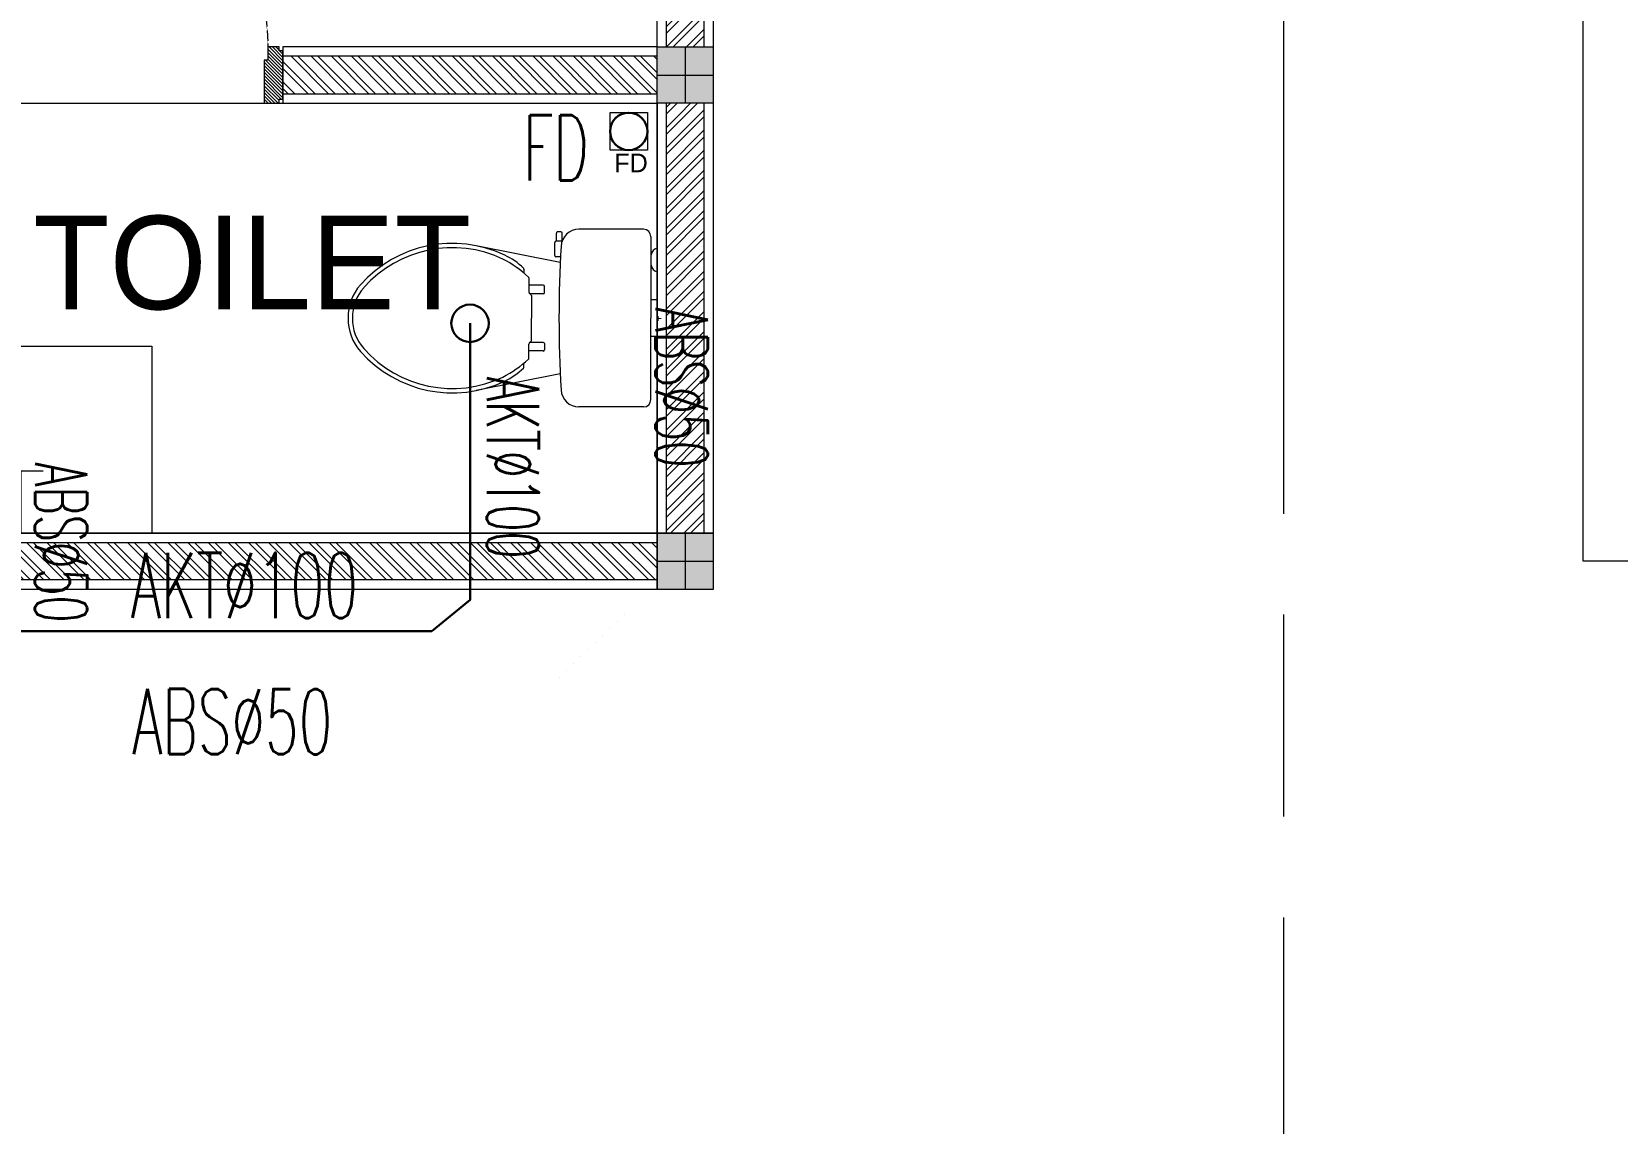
# Model space of a CAD drawing. Header units: millimetres. Extents: x -280308 to 6402717, y -14 to 2073074.
# Drawn here: x -19788 to -15551, y 485971 to 488889 of the extents above; entities that cross this region are included whole.
import ezdxf
from ezdxf.enums import TextEntityAlignment as Align

# ---------------------------------------------------------------- set-up
doc = ezdxf.new("R2010")
doc.units = ezdxf.units.MM
for name, pattern in [('ACAD_ISO03W100', [30, 12, -18]), ('ACAD_ISO08W100', [36, 24, -3, 6, -3]), ('DASHED2', [0.375, 0.25, -0.125]), ('Default', [0])]:
    doc.linetypes.add(name, pattern=pattern)
doc.layers.get('0').update_dxf_attribs({"lineweight": 0})
for name, color, linetype, lineweight, true_color in [('-P-ABK', 7, 'Continuous', 30, 0x05ffff), ('-P-AK', 7, 'Continuous', 30, 0xff0a0a), ('A-FILL-1', 7, 'Continuous', 0, 0x454545), ('P-AKT', 7, 'Continuous', 30, 0xfe0101)]:
    doc.layers.add(name, color=color, linetype=linetype, lineweight=lineweight, true_color=true_color)
for name, color, linetype, lineweight in [('_Door & Window', 1, 'Continuous', 0), ('A-ALINE-1', 91, 'Continuous', 20), ('A-ALINE-3', 111, 'Continuous', 15), ('A-ALINE-6', 117, 'Continuous', 9), ('A-ANNOTATION', 144, 'Continuous', 0), ('A-Furn', 250, 'Continuous', 0), ('A-FURN-EQPM', 177, 'Continuous', 0), ('I-FURN-EQPM', 175, 'Continuous', 0)]:
    doc.layers.add(name, color=color, linetype=linetype, lineweight=lineweight)
doc.layers.add('A-TEXT', color=254, linetype='Continuous')
doc.layers.add('Teks-PL', color=7, linetype='Default', true_color=0xff0a0a)
doc.styles.add('Annotative', font='arial.ttf', dxfattribs={"height": 1.25})
doc.styles.add('CENTURY', font='GOTHIC.TTF')
doc.styles.add('romans', font='BKANT.TTF')
doc.styles.add('RS', font='ROMANS.SHX', dxfattribs={"width": 0.8})
doc.styles.get("Standard").update_dxf_attribs({"font": 'arial.ttf'})
pattern_1 = [(135, (51.1804, 3e-10), (-4.490128, -4.490128), [])]

# ---------------------------------------------------------------- blocks, each defined once
blk = doc.blocks.new('A$Ccf87384a')
blk.add_wipeout([(-75, 75), (75, 75), (75, -75), (-75, -75)])
blk.add_wipeout([(-75, -75), (-75, 75), (75, 75), (75, -75)])
at = {"layer": 'A-FILL-1', "ltscale": 0.25}
h = blk.add_hatch(color=256, dxfattribs=at)
h.dxf.hatch_style = 1
h.paths.add_polyline_path([(-75, -75), (-75, 75), (75, 75), (75, -75)])
at = {"layer": 'A-ALINE-1'}
blk.add_lwpolyline([(-75, -75), (-75, 75), (75, 75), (75, -75)], close=True, dxfattribs=at)
at = {"layer": 'A-FILL-1', "ltscale": 0.25}
for p, q in [((0, 75), (0, -75)), ((-75, 0), (75, 0))]:
    blk.add_line(p, q, dxfattribs=at)
blk = doc.blocks.new('P180')
at = {"layer": 'A-Furn'}
h = blk.add_hatch(dxfattribs=at)
h.set_pattern_fill('ANSI31', color=256, scale=2, angle=450, style=0)
h.paths.add_polyline_path([(-30765.8, -2658.3), (-30755.8, -2658.3), (-30755.8, -2648.3), (-30625.8, -2648.3), (-30625.8, -2658.3), (-30615.8, -2658.3), (-30615.8, -2688.3), (-30650.8, -2688.3), (-30650.8, -2698.3), (-30765.8, -2698.3)])
h = blk.add_hatch(dxfattribs=at)
h.set_pattern_fill('ANSI31', color=256, scale=2, angle=450, style=0)
h.paths.add_polyline_path([(-30765.8, -3638.3), (-30755.8, -3638.3), (-30755.8, -3648.3), (-30625.8, -3648.3), (-30625.8, -3638.3), (-30615.8, -3638.3), (-30615.8, -3608.3), (-30650.8, -3608.3), (-30650.8, -3598.3), (-30765.8, -3598.3)])
h = blk.add_hatch(dxfattribs=at)
h.set_pattern_fill('ANSI31', color=256, scale=2, angle=450, style=0)
h.set_pattern_definition([(135, (51.1804, -604.547), (-4.490128, -4.490128), [])])
h.paths.add_polyline_path([(-30615.8, -3608.3), (-30505.8, -3608.3), (-30505.8, -3600.3), (-30515.8, -3600.3), (-30515.8, -3581.3), (-30505.8, -3581.3), (-30505.8, -3573.3), (-30615.8, -3573.3)])
h = blk.add_hatch(dxfattribs=at)
h.set_pattern_fill('ANSI31', color=256, scale=2, angle=450, style=0)
h.set_pattern_definition(pattern_1)
h.paths.add_polyline_path([(-29795.8, -3600.3), (-29795.8, -3581.3), (-30515.8, -3581.3), (-30515.8, -3600.3)])
h = blk.add_hatch(dxfattribs=at)
h.set_pattern_fill('ANSI31', color=256, scale=2, angle=450, style=0)
h.set_pattern_definition(pattern_1)
h.paths.add_polyline_path([(-29695.8, -3608.3), (-29805.8, -3608.3), (-29805.8, -3600.3), (-29795.8, -3600.3), (-29795.8, -3581.3), (-29805.8, -3581.3), (-29805.8, -3573.3), (-29695.8, -3573.3)])
at = {"layer": '_Door & Window'}
for points in [[(-30765.8, -2658.3), (-30755.8, -2658.3), (-30755.8, -2648.3), (-30625.8, -2648.3), (-30625.8, -2658.3), (-30615.8, -2658.3), (-30615.8, -2688.3), (-30650.8, -2688.3), (-30650.8, -2698.3), (-30765.8, -2698.3), (-30765.8, -2658.3)], [(-30765.8, -3638.3), (-30755.8, -3638.3), (-30755.8, -3648.3), (-30625.8, -3648.3), (-30625.8, -3638.3), (-30615.8, -3638.3), (-30615.8, -3608.3), (-30650.8, -3608.3), (-30650.8, -3598.3), (-30765.8, -3598.3), (-30765.8, -3638.3)], [(-30615.8, -3608.3), (-30505.8, -3608.3), (-30505.8, -3600.3), (-30515.8, -3600.3), (-30515.8, -3581.3), (-30505.8, -3581.3), (-30505.8, -3573.3), (-30615.8, -3573.3), (-30615.8, -3608.3)], [(-29695.8, -3608.3), (-29805.8, -3608.3), (-29805.8, -3600.3), (-29795.8, -3600.3), (-29795.8, -3581.3), (-29805.8, -3581.3), (-29805.8, -3573.3), (-29695.8, -3573.3), (-29695.8, -3608.3)]]:
    blk.add_lwpolyline(points, dxfattribs=at)
blk.add_lwpolyline([(-30615.8, -3608.3), (-30615.8, -3573.3), (-29695.8, -3573.3), (-29695.8, -3608.3)], close=True, dxfattribs=at)
at = {"layer": '_Door & Window', "linetype": 'ACAD_ISO03W100', "ltscale": 0.02}
blk.add_arc((-30640.5, -3634.6), 946.6, 3.7152, 88.5077, dxfattribs=at)
at = {"layer": 'A-Furn'}
blk.add_lwpolyline([(-29795.8, -3600.3), (-29795.8, -3581.3), (-30515.8, -3581.3), (-30515.8, -3600.3)], close=True, dxfattribs=at)
at = {"layer": 'Defpoints', "ltscale": 0.25, "insert": (-30585.6, -3496.2), "char_height": 30, "attachment_point": 1, "rotation": 270, "style": 'CENTURY'}
blk.add_mtext_dynamic_manual_height_columns('90', width=78.467, gutter_width=750, heights=[0], dxfattribs=at)
blk = doc.blocks.new('A$C286adef0')
at = {"layer": 'A-FILL-1', "ltscale": 0.25}
h = blk.add_hatch(dxfattribs=at)
h.set_pattern_fill('ANSI32', color=256, scale=4, angle=180)
h.set_pattern_definition([(225, (132600.964, -46118.705), (26.940768, -26.940768), []), (225, (132583.004, -46118.705), (26.940768, -26.940768), [])])
h.paths.add_polyline_path([(27922.8, -12897), (27922.8, -11447), (28022.8, -11447), (28022.8, -12897)])
at = {"layer": 'A-ALINE-3', "linetype": 'Continuous'}
blk.add_lwpolyline([(27922.8, -12897), (27922.8, -11447), (28022.8, -11447), (28022.8, -12897)], close=True, dxfattribs=at)
at = {"layer": 'A-ALINE-6'}
for points in [[(30372.8, -9972), (53622.8, -9972), (53622.8, -12972), (30372.8, -12972)], [(27897.8, -12897), (27897.8, -11447), (28047.8, -11447), (28047.8, -12897)]]:
    blk.add_lwpolyline(points, close=True, dxfattribs=at)
at = {"xscale": -1, "rotation": 270}
blk.add_blockref('P180', (29546.1, 19018.9), dxfattribs=at)
at = {"ltscale": 0.25}
for p in [(27972.8, -11672), (27972.8, -12972)]:
    blk.add_blockref('A$Ccf87384a', p, dxfattribs=at)
at = {"layer": 'A-FILL-1', "ltscale": 0.25}
h = blk.add_hatch(dxfattribs=at)
h.set_pattern_fill('ANSI32', color=256, scale=4, angle=270)
h.set_pattern_definition([(315, (59319.54, 92956.224), (26.940768, 26.940768), []), (315, (59319.54, 92938.263), (26.940768, 26.940768), [])])
h.paths.add_polyline_path([(26897.8, -11722), (27897.8, -11722), (27897.8, -11622), (26897.8, -11622)])
h = blk.add_hatch(dxfattribs=at)
h.set_pattern_fill('ANSI32', color=256, scale=4, angle=270)
h.set_pattern_definition([(315, (57319.543, 91656.224), (26.940768, 26.940768), []), (315, (57319.543, 91638.263), (26.940768, 26.940768), [])])
h.paths.add_polyline_path([(27897.8, -13022), (23447.8, -13022), (23447.8, -12922), (27897.8, -12922)])
at = {"layer": 'A-ALINE-3', "linetype": 'Continuous'}
for points in [[(26897.8, -11722), (27897.8, -11722), (27897.8, -11622), (26897.8, -11622)], [(27897.8, -13022), (23447.8, -13022), (23447.8, -12922), (27897.8, -12922)]]:
    blk.add_lwpolyline(points, close=True, dxfattribs=at)
at = {"layer": 'A-ALINE-6'}
for points in [[(26897.8, -11747), (27897.8, -11747), (27897.8, -11597), (26897.8, -11597)], [(25847.8, -11747), (27897.8, -11747), (27897.8, -12897), (25847.8, -12897)], [(27897.8, -13047), (23447.8, -13047), (23447.8, -12897), (27897.8, -12897)]]:
    blk.add_lwpolyline(points, close=True, dxfattribs=at)
blk = doc.blocks.new('*U552')
at = {"layer": 'A-ANNOTATION', "linetype": 'ACAD_ISO08W100', "ltscale": 0.25}
blk.add_lwpolyline([(0, -5), (0, -90.561)], dxfattribs=at)
at = {"layer": 'A-TEXT'}
blk.add_attdef('N', text='', height=0.9, dxfattribs=at).set_placement((0, 2.75), align=Align.MIDDLE_CENTER)
blk = doc.blocks.new('A$Cf37525da')
at = {"color": 124, "xscale": -360.0000000000001, "yscale": 360.0000000000001, "zscale": 360.0000000000001, "rotation": 180}
blk.add_blockref('*U552', (-38750, -25932.8), dxfattribs=at)
blk = doc.blocks.new('WASTAFEL 2')
at = {"color": 0, "linetype": 'ByBlock', "lineweight": -2, "ltscale": 0.25}
for p, q in [((48793.3, 63216.8), (48793.3, 63050.4)), ((48871.9, 63050.4), (48734.5, 63050.4))]:
    blk.add_line(p, q, dxfattribs=at)
blk.add_lwpolyline([(48443.3, 63216.8), (49143.3, 63216.8), (49143.3, 62716.8), (48443.3, 62716.8)], close=True, dxfattribs=at)
blk = doc.blocks.new('greg')
at = {"layer": 'I-FURN-EQPM', "ltscale": 1000}
for p, q in [((2016835.1, 1433823.2), (2017007.7, 1433823.2)), ((2016815.6, 1433803.7), (2016815.6, 1433585.7)), ((2017057.8, 1433734.4), (2017282.2, 1433779.2)), ((2017141.5, 1433693.1), (2017141.5, 1433655)), ((2017154.9, 1433716.9), (2017154.9, 1433706.2)), ((2017099.8, 1433653.7), (2017099.8, 1433670.4)), ((2017103.1, 1433673.6), (2017141.5, 1433673.6)), ((2017103.1, 1433650.5), (2017138.2, 1433650.5)), ((2017134.9, 1433645.9), (2017134.9, 1433585.7)), ((2017135.9, 1433648.3), (2017140.5, 1433652.7)), ((2016798.9, 1433634.9), (2016815.6, 1433634.9)), ((2016798.9, 1433536.4), (2016798.9, 1433634.9)), ((2016815.6, 1433367.6), (2016815.6, 1433585.7)), ((2017134.9, 1433525.4), (2017134.9, 1433585.7)), ((2016798.9, 1433536.4), (2016815.6, 1433536.4)), ((2017099.8, 1433517.6), (2017099.8, 1433501)), ((2017103.1, 1433520.9), (2017138.2, 1433520.9)), ((2017135.9, 1433523.1), (2017140.5, 1433518.7)), ((2017141.5, 1433478.2), (2017141.5, 1433516.3)), ((2017103.1, 1433497.7), (2017141.5, 1433497.7)), ((2016798.9, 1433461.8), (2016798.9, 1433398.7)), ((2016814.4, 1433443.8), (2016814.4, 1433416.7)), ((2016814.4, 1433441.1), (2016815.6, 1433441.1)), ((2017057.8, 1433436.9), (2017282.2, 1433392.2)), ((2017154.9, 1433454.4), (2017154.9, 1433465.1)), ((2016814.4, 1433419.4), (2016815.6, 1433419.4)), ((2017057.1, 1433421.9), (2017069.3, 1433421.9)), ((2017072.5, 1433418.6), (2017072.5, 1433383.6)), ((2016835.1, 1433348.2), (2017007.7, 1433348.2)), ((2017052.9, 1433380.3), (2017052.9, 1433358.4)), ((2017053, 1433380.4), (2017069.3, 1433380.4)), ((2017056.2, 1433355.2), (2017064.9, 1433355.2)), ((2017068.1, 1433380.4), (2017068.1, 1433358.4))]:
    blk.add_line(p, q, dxfattribs=at)
for centre, radius, start, end in [((2016835.1, 1433803.7), 19.4, 90, 180), ((2017007.7, 1433775.2), 48, 2.7365, 90), ((2013801.1, 1433585.7), 3260.1, 356.6267, 3.3733), ((2017346.2, 1433458.4), 327.1, 41.4237, 115.367), ((2017346.2, 1433458.4), 315.4, 41.4237, 115.367), ((2017360.3, 1433457.1), 322.9, 117.5155, 132.4037), ((2017287.3, 1433582.7), 189.5, 115.3845, 133.926), ((2017144.7, 1433693.1), 3.24, 132.4037, 180), ((2017158.1, 1433716.9), 3.24, 133.926, 180), ((2017103.1, 1433670.4), 3.24, 90, 180), ((2017103.1, 1433653.7), 3.24, 180, 270), ((2017138.2, 1433645.9), 3.24, 134.0485, 180), ((2017138.2, 1433655), 3.24, 314.0485, 0), ((2017496.1, 1433588.5), 116.9, 358.7172, 42.146), ((2017496.1, 1433588.5), 128.6, 358.7172, 42.146), ((2017496.1, 1433582.8), 116.9, 317.854, 1.2828), ((2017496.1, 1433582.8), 128.6, 317.854, 1.2828), ((2017103.1, 1433517.6), 3.24, 90, 180), ((2017138.2, 1433525.4), 3.24, 180, 225.9515), ((2017138.2, 1433516.3), 3.24, 0, 45.9515), ((2017103.1, 1433501), 3.24, 180, 270), ((2017144.7, 1433478.2), 3.24, 180, 227.5963), ((2017360.3, 1433714.3), 322.9, 227.5963, 242.4845), ((2017346.2, 1433712.9), 327.1, 244.633, 318.5763), ((2017346.2, 1433712.9), 315.4, 244.633, 318.5763), ((2016795.4, 1433443.2), 19, 1.9066, 79.3868), ((2017158.1, 1433454.4), 3.24, 180, 226.074), ((2017287.3, 1433588.6), 189.5, 226.074, 244.6155), ((2016795.4, 1433417.4), 19, 280.6132, 358.0934), ((2017007.7, 1433396.1), 48, 270, 357.2635), ((2017069.3, 1433418.6), 3.24, 0, 90), ((2017069.3, 1433383.6), 3.24, 270, 0), ((2016835.1, 1433367.6), 19.4, 180, 270), ((2017056.2, 1433358.4), 3.24, 180, 270), ((2017064.9, 1433358.4), 3.24, 270, 0)]:
    blk.add_arc(centre, radius, start, end, dxfattribs=at)
at = {"layer": 'I-FURN-EQPM', "ltscale": 1000, "style": 'romans'}
blk.add_text('+', height=19.4, dxfattribs=at).set_placement((2016786.8, 1433577.3))
blk = doc.blocks.new('A$C8aa274cb')
at = {"layer": 'A-FURN-EQPM', "linetype": 'ByBlock', "lineweight": -2, "ltscale": 0.25}
blk.add_lwpolyline([(-40825.9, -10400.7), (-40725.9, -10400.7), (-40725.9, -10500.7), (-40825.9, -10500.7)], close=True, dxfattribs=at)
at = {"color": 0, "linetype": 'ByBlock', "lineweight": -2, "rotation": 180}
blk.add_blockref('WASTAFEL 2', (6393.3, 51691.8), dxfattribs=at)
at = {"layer": 'A-Furn', "color": 0, "linetype": 'ByBlock', "lineweight": -2, "ltscale": 0.25, "rotation": 180}
blk.add_blockref('greg', (1976098.9, 1422635.7), dxfattribs=at)
blk = doc.blocks.new('3')
at = {"ltscale": 0.25}
blk.add_blockref('A$C286adef0', (-46014.9, 500445.2), dxfattribs=at)
blk.add_blockref('A$Cf37525da', (22307.9, 498773.3), dxfattribs=at)
at = {"layer": 'A-FURN-EQPM', "ltscale": 0.25}
blk.add_blockref('A$C8aa274cb', (22582.9, 499073.3), dxfattribs=at)
at = {"layer": 'A-TEXT', "ltscale": 0.25, "attachment_point": 1, "style": 'Annotative'}
for s, width, insert, char_height in [('\\pxqc;{\\fCentury Gothic|b0|i0|c0|p34;FD}', 222.958, (-18298.1, 488563.3), 50), ('\\pxqc;{\\fCentury Gothic|b0|i0|c0|p34;TOILET}', 5332.382, (-21865.7, 488396.9), 250)]:
    blk.add_mtext_dynamic_manual_height_columns(s, width=width, gutter_width=1670.6, heights=[0], dxfattribs=dict(at, insert=insert, char_height=char_height))

msp = doc.modelspace()

# ---------------------------------------------------------------- block references
msp.add_blockref('3', (0, 0))

# ---------------------------------------------------------------- next in the draw order: linework, layer by layer
at = {"layer": '-P-ABK', "linetype": 'DASHED2', "ltscale": 5, "const_width": 0.03, "flags": 128}
msp.add_lwpolyline([(-21979.5, 478846.5), (-21979.5, 487008.4), (-21810.8, 487152), (-18390.8, 487152), (-18193, 487340.8), (-18193, 488622.5)], dxfattribs=at)
at = {"layer": '-P-AK'}
for centre in [(-18193, 488622.5), (-18617.1, 488109.4)]:
    msp.add_circle(centre, 50, dxfattribs=at)
at = {"layer": 'P-AKT', "linetype": 'Continuous', "flags": 128}
msp.add_lwpolyline([(-22117.1, 478824.5), (-22117.1, 487095.3), (-21928.6, 487286.5), (-18719.5, 487286.5), (-18617.1, 487369.7), (-18617.1, 488109.4)], dxfattribs=at)

# ---------------------------------------------------------------- next in the draw order: texts
at = {"layer": 'Teks-PL', "extrusion": (3.68146e-05, 0.052336, 0.99863), "style": 'RS', "width": 0.6}
for s, p in [('FD', (18818.8, -487808.6, 25565)), ('AKT%%C100', (19866.5, -486639.9, 25503.7)), ('ABS%%C50', (19862.5, -486276.2, 25484.7))]:
    msp.add_text(s, height=174.72, rotation=180, dxfattribs=at).set_placement(p)
at = {"layer": 'Teks-PL', "extrusion": (0.052336, -3.68146e-05, 0.99863), "style": 'RS', "width": 0.6}
for s, p in [('ABS%%C50', (488138.5, 18439.3, -966.4)), ('AKT%%C100', (487953, 18889.6, -990)), ('ABS%%C50', (487723.5, 20095.1, -1053.1))]:
    msp.add_text(s, height=139.78, rotation=180, dxfattribs=at).set_placement(p)

doc.saveas('drawing.dxf')
